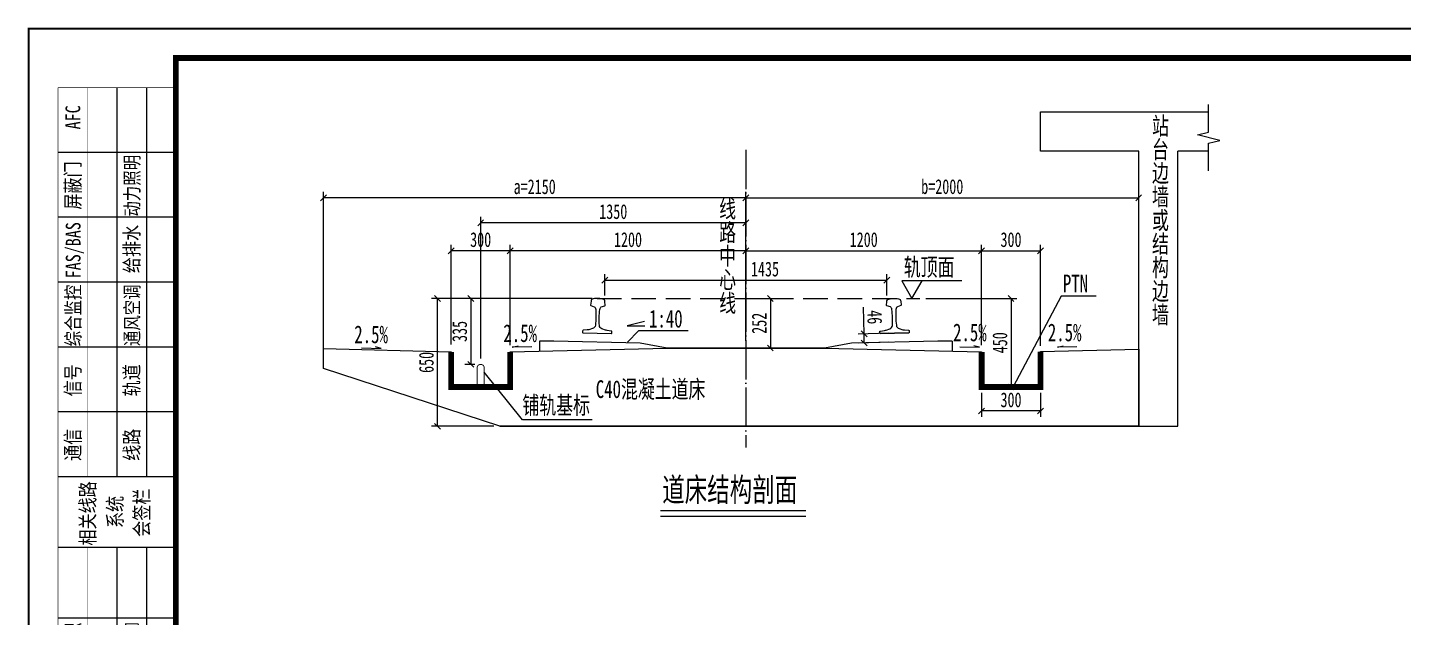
# Model space of a CAD drawing. Header units: millimetres. Extents: x 21769 to 40680, y -6403 to 2518.
# Drawn here: x 21769 to 28775, y -483 to 2518 of the extents above; entities that cross this region are included whole.
import ezdxf
from ezdxf.enums import TextEntityAlignment as Align

# ---------------------------------------------------------------- set-up
doc = ezdxf.new("R2010")
doc.units = ezdxf.units.MM
doc.linetypes.add('DASH', pattern=[0.35, 0.25, -0.1])
doc.linetypes.add('DOTE', pattern=[2.42, 2, -0.2, 0.02, -0.2])
doc.layers.get('Defpoints').update_dxf_attribs({"color": 250})
doc.layers.add('00结构0.18mm淡显直线', color=8, linetype='Continuous', lineweight=0)
for name, color, linetype in [('DOT', 6, 'DOTE'), ('GesoftDrawFrameCountersignBlockLayer', 7, 'Continuous'), ('GesoftDrawFrameCountersignLayer', 7, 'Continuous'), ('GesoftDrawFrameFrameBlockLayer', 7, 'Continuous'), ('GesoftDrawFrameInLineLayer', 85, 'Continuous'), ('GesoftDrawFrameOutLineLayer', 180, 'Continuous'), ('GesoftDrawFrameTitleLayer', 7, 'Continuous'), ('标注', 3, 'Continuous'), ('粗实线', 4, 'Continuous')]:
    doc.layers.add(name, color=color, linetype=linetype)
doc.styles.add('宋体', font='SimSun.ttf', dxfattribs={"width": 0.7})
doc.styles.add('宋体样式', font='SimSun.ttf', dxfattribs={"width": 0.8})
doc.styles.add('宋体样式宽度0.8', font='SimSun.ttf', dxfattribs={"width": 0.8})
doc.styles.add('条形码', font='BC_C39.FBC', dxfattribs={"height": 11})
doc.dimstyles.new('1比30', dxfattribs={"dimscale": 30, "dimtxt": 2.5, "dimasz": 1, "dimexe": 1, "dimexo": 1, "dimtad": 3, "dimdec": 0, "dimzin": 0, "dimdsep": 46, "dimtxsty": '宋体', "dimblk": 'OBLIQUE', "dimcen": 0.09, "dimadec": 0, "dimazin": 0, "dimtfac": 1, "dimtdec": 0, "dimtix": 1, "dimtofl": 0, "dimtmove": 0, "dimatfit": 3, "dimfxl": 0, "dimtolj": 1, "dimtzin": 0, "dimarcsym": 0})

# ---------------------------------------------------------------- blocks, each defined once
blk = doc.blocks.new('杭州4号线二期会签定义_2e1cf7a908f61d0b50dc33cccab90907')
at = {"layer": 'GesoftDrawFrameCountersignLayer', "color": 7}
for p, q in [((0, 271), (-20, 271)), ((0, 260), (-20, 260)), ((0, 249), (-20, 249)), ((0, 238), (-20, 238)), ((0, 227), (-20, 227)), ((0, 216), (-20, 216)), ((0, 204), (-20, 204)), ((0, 192), (-20, 192)), ((0, 180), (-20, 180)), ((0, 168), (-20, 168)), ((0, 156), (-20, 156)), ((0, 144), (-20, 144)), ((0, 132), (-20, 132)), ((0, 120), (-20, 120)), ((0, 108), (-20, 108)), ((0, 96), (-20, 96)), ((0, 84), (-20, 84)), ((0, 72), (-20, 72)), ((0, 60), (-20, 60)), ((0, 48), (-20, 48)), ((0, 36), (-20, 36)), ((0, 24), (-20, 24)), ((0, 12), (-20, 12)), ((0, 0), (-20, 0))]:
    blk.add_line(p, q, dxfattribs=at)
for points in [[(0, 285), (0, 0)], [(-10, 282), (-10, 216)], [(-5, 282), (-5, 216)], [(-10, 204), (-10, 0)], [(-5, 204), (-5, 0)]]:
    blk.add_lwpolyline(points, dxfattribs=at)
at = {"layer": 'GesoftDrawFrameCountersignLayer', "color": 7, "const_width": 0.1}
for points in [[(0, 282), (-20, 282)], [(-20, 282), (-20, 0)], [(-15, 282), (-15, 216)], [(-15, 204), (-15, 0)]]:
    blk.add_lwpolyline(points, dxfattribs=at)
at = {"layer": 'GesoftDrawFrameCountersignLayer', "color": 7, "style": '宋体样式宽度0.8', "width": 0.8}
for s, height, p in [('AFC', 2.5, (-16.23, 274.9)), ('屏蔽门', 2.5, (-16.23, 261.3)), ('动力照明', 2.4, (-6.23, 260.11)), ('FAS/BAS', 2.5, (-16.18, 249.65)), ('给排水', 2.5, (-6.23, 250.53)), ('综合监控', 2.4, (-16.23, 238.11)), ('通风空调', 2.4, (-6.23, 238.15)), ('信号', 2.5, (-16.23, 229.63)), ('轨道', 2.5, (-6.23, 229.63)), ('通信', 2.5, (-16.23, 218.69)), ('线路', 2.5, (-6.23, 218.69)), ('相关线路', 2.5, (-13.71, 204.33)), ('系统', 2.5, (-9.05, 207.31)), ('会签栏', 2.5, (-4.54, 205.81)), ('导向标识', 2.5, (-16.23, 180.42)), ('大里程区间', 2, (-6.48, 180.42)), ('小里程区间', 2, (-6.48, 168.42)), ('装修', 2.5, (-16.23, 171.23)), ('电力监控', 2.5, (-16.23, 156.42)), ('民用通信', 2.5, (-6.23, 156.42)), ('杂散电流', 2.5, (-16.23, 144.42)), ('轨旁', 2.5, (-6.23, 147.23)), ('管线综合', 2.5, (-6.23, 132.42)), ('接触网', 2.5, (-16.23, 133.8)), ('供电系统', 2.5, (-16.23, 120.42)), ('人防', 2.5, (-6.23, 123.23)), ('电扶梯', 2.5, (-6.23, 109.8)), ('轨道', 2.5, (-16.23, 111.23)), ('屏蔽门', 2.5, (-6.23, 97.8)), ('限界', 2.5, (-16.23, 99.23)), ('线路', 2.5, (-16.23, 87.23)), ('AFC', 2.5, (-6.23, 87.9)), ('气灭', 2.5, (-16.23, 75.23)), ('门禁', 2.5, (-6.23, 75.23)), ('动照', 2.5, (-16.23, 63.23)), ('BAS', 2.5, (-6.23, 63.9)), ('给排水', 2.5, (-16.23, 49.8)), ('FAS', 2.5, (-6.23, 51.9)), ('通风空调', 2.5, (-16.23, 36.42)), ('综合监控', 2.5, (-6.23, 36.42)), ('结构', 2.5, (-16.23, 27.23)), ('信号', 2.5, (-6.23, 27.23)), ('建筑', 2.5, (-16.23, 15.23)), ('通信', 2.5, (-6.23, 15.23)), ('会签专业   ', 2.5, (-16.23, 0.39)), ('会签专业   ', 2.5, (-5.73, 0.39)), ('签名', 2.5, (-10.85, 3.22)), ('签名', 2.5, (-1.35, 3.22))]:
    blk.add_text(s, height=height, rotation=90, dxfattribs=at).set_placement(p)
blk = doc.blocks.new('0.5_a62b9566ca06c089707f3cd6e7db1683')
at = {"layer": 'GesoftDrawFrameInLineLayer', "color": 0, "const_width": 1}
blk.add_lwpolyline([(0, 0), (0, 287), (-600, 287), (-600, 0), (0, 0)], dxfattribs=at)
at = {"layer": 'GesoftDrawFrameOutLineLayer', "color": 0, "const_width": 0.35}
blk.add_lwpolyline([(5, -5), (5, 292), (-625, 292), (-625, -5), (5, -5)], dxfattribs=at)
blk = doc.blocks.new('GESOFT00000000NEW_049a35bf7f0736cc4250df00ece10f93_a62b9566ca06c089707f3cd6e7db1683_2e1cf7a908f61d0b50dc33cccab90907')
at = {"layer": 'GesoftDrawFrameCountersignBlockLayer'}
blk.add_blockref('杭州4号线二期会签定义_2e1cf7a908f61d0b50dc33cccab90907', (-600, 0), dxfattribs=at)
at = {"layer": 'GesoftDrawFrameFrameBlockLayer'}
blk.add_blockref('0.5_a62b9566ca06c089707f3cd6e7db1683', (0, 0), dxfattribs=at)
at = {"layer": 'GesoftDrawFrameTitleLayer', "color": 7, "style": '条形码', "width": 2}
blk.add_attdef('BARCODE', (-2.8, 60.5), '', height=6, rotation=90, dxfattribs=at)
at = {"layer": 'GesoftDrawFrameTitleLayer', "style": '宋体样式'}
for tag, height, width, p in [('GCMC0', 3.6, 0.8, (-40, 43.4)), ('SHEJI', 2.5, 0.8, (-154, 35.2)), ('SHEJI2', 2.5, 0.8, (-137.76, 35.27)), ('SJJD', 2.5, 0.8, (-14, 34.4)), ('JIAOHE', 2.5, 0.8, (-154, 28.8)), ('JIAOHE2', 2.5, 0.8, (-137.61, 28.83)), ('VERSION0', 2.5, 0.8, (-14, 26.4)), ('ZTSD', 2.5, 0.8, (-190, 24)), ('ZYFZR1', 2.5, 0.8, (-154, 22.4)), ('ZYFZR2', 2.5, 0.8, (-137.76, 22.24)), ('CEMING', 4, 0.7, (-84, 22.59)), ('BILI', 2.5, 0.8, (-14, 18.4)), ('XMFZR1', 2.5, 0.8, (-154, 16)), ('XMFZR2', 2.5, 0.8, (-137.98, 16.22)), ('DOCNAME0', 3.5, 0.9, (-84, 13.27)), ('RIQI', 2.5, 0.8, (-14, 10.4)), ('SENHE', 2.5, 0.8, (-154, 9.6)), ('SENHE2', 2.5, 0.8, (-137.41, 9.52)), ('DOCNAME2', 3.5, 0.9, (-84, 9.42)), ('XTSD', 2.5, 0.8, (-190, 4.8)), ('SENDING2', 2.5, 0.8, (-137.41, 3.81)), ('PAGENUMBER', 2.5, 0.8, (-31.78, 3.83)), ('PAGECOUNT', 2.5, 0.8, (-10.8, 3.83)), ('SENDING', 2.5, 0.8, (-154, 3.2)), ('TUHAO', 2.5, 0.8, (-91.5, 3.2)), ('PROJECTNO', 2.5, 0.8, (-47.5, 3.2))]:
    blk.add_attdef(tag, text='', height=height, dxfattribs=dict(at, width=width)).set_placement(p, align=Align.MIDDLE_CENTER)
blk.add_attdef('PIANMING', text='', height=4, dxfattribs=at).set_placement((-84, 31.09), align=Align.MIDDLE_CENTER)
blk = doc.blocks.new('_Oblique')
at = {"color": 0, "linetype": 'ByBlock', "lineweight": -2}
blk.add_line((-0.5, -0.5), (0.5, 0.5), dxfattribs=at)
blk = doc.blocks.new('*D9')
at = {"layer": 'Defpoints', "color": 0, "transparency": 16777216}
for p in [(26626.5, 1382.2), (25426.5, 893.4), (26626.5, 871.4)]:
    blk.add_point(p, dxfattribs=at)
at = {"layer": '标注', "color": 0, "lineweight": -2, "transparency": 16777216}
for p, q in [((25426.5, 923.4), (25426.5, 1412.2)), ((26626.5, 901.4), (26626.5, 1412.2)), ((25426.5, 1382.2), (26626.5, 1382.2))]:
    blk.add_line(p, q, dxfattribs=at)
at = {"layer": '标注', "color": 0, "lineweight": -2, "transparency": 16777216, "xscale": 30, "yscale": 30, "zscale": 30, "rotation": 180}
blk.add_blockref('_Oblique', (25426.5, 1382.2), dxfattribs=at)
at = {"layer": '标注', "color": 0, "lineweight": -2, "transparency": 16777216, "xscale": 30, "yscale": 30, "zscale": 30}
blk.add_blockref('_Oblique', (26626.5, 1382.2), dxfattribs=at)
at = {"layer": '标注', "color": 0, "transparency": 16777216, "insert": (26026.5, 1438.5), "char_height": 75, "attachment_point": 5, "style": '宋体'}
blk.add_mtext('\\A1;1200', dxfattribs=at)
blk = doc.blocks.new('*D12')
at = {"layer": 'Defpoints', "color": 0, "transparency": 16777216}
for p in [(26144, 1232.5), (24708.9, 1124.2), (26144, 1124.2)]:
    blk.add_point(p, dxfattribs=at)
at = {"layer": '标注', "color": 0, "lineweight": -2, "transparency": 16777216}
for p, q in [((24708.9, 1154.2), (24708.9, 1262.5)), ((26144, 1154.2), (26144, 1262.5)), ((24708.9, 1232.5), (26144, 1232.5))]:
    blk.add_line(p, q, dxfattribs=at)
at = {"layer": '标注', "color": 0, "lineweight": -2, "transparency": 16777216, "xscale": 30, "yscale": 30, "zscale": 30, "rotation": 180}
blk.add_blockref('_Oblique', (24708.9, 1232.5), dxfattribs=at)
at = {"layer": '标注', "color": 0, "lineweight": -2, "transparency": 16777216, "xscale": 30, "yscale": 30, "zscale": 30}
blk.add_blockref('_Oblique', (26144, 1232.5), dxfattribs=at)
at = {"layer": '标注', "color": 0, "transparency": 16777216, "insert": (25523.9, 1288.8), "char_height": 75, "attachment_point": 5, "style": '宋体'}
blk.add_mtext('\\A1;1435', dxfattribs=at)
blk = doc.blocks.new('*D13')
at = {"layer": 'Defpoints', "color": 0, "transparency": 16777216}
for p in [(26029.3, 913.5), (26183.4, 963.3), (26184.6, 917.4)]:
    blk.add_point(p, dxfattribs=at)
at = {"layer": '标注', "color": 0, "lineweight": -2, "transparency": 16777216}
for p, q in [((26028.1, 959.5), (26024.7, 1096)), ((26153.4, 962.6), (25998.1, 958.7)), ((26154.6, 916.6), (25999.3, 912.7)), ((26029.3, 913.5), (26028.1, 959.5))]:
    blk.add_line(p, q, dxfattribs=at)
at = {"layer": '标注', "color": 0, "lineweight": -2, "transparency": 16777216, "xscale": 30, "yscale": 30, "zscale": 30}
for p, rotation in [((26028.1, 959.5), 91.43209618416388), ((26029.3, 913.5), 271.4320961841639)]:
    blk.add_blockref('_Oblique', p, dxfattribs=dict(at, rotation=rotation))
at = {"layer": '标注', "color": 0, "transparency": 16777216, "insert": (26082.3, 1044.4), "char_height": 75, "attachment_point": 5, "rotation": 271.4321, "style": '宋体'}
blk.add_mtext('\\A1;46', dxfattribs=at)
blk = doc.blocks.new('*D14')
at = {"layer": 'Defpoints', "color": 0, "transparency": 16777216}
for p in [(26312.1, 1139.3), (26626.5, 689.3), (26776.5, 689.3)]:
    blk.add_point(p, dxfattribs=at)
at = {"layer": '标注', "color": 0, "lineweight": -2, "transparency": 16777216}
for p, q in [((26342.1, 1139.3), (26806.5, 1139.3)), ((26776.5, 1139.3), (26776.5, 689.3)), ((26656.5, 689.3), (26806.5, 689.3))]:
    blk.add_line(p, q, dxfattribs=at)
at = {"layer": '标注', "color": 0, "lineweight": -2, "transparency": 16777216, "xscale": 30, "yscale": 30, "zscale": 30}
for p, rotation in [((26776.5, 1139.3), 90), ((26776.5, 689.3), 270)]:
    blk.add_blockref('_Oblique', p, dxfattribs=dict(at, rotation=rotation))
at = {"layer": '标注', "color": 0, "transparency": 16777216, "insert": (26720.2, 914.3), "char_height": 75, "attachment_point": 5, "rotation": 90, "style": '宋体'}
blk.add_mtext('\\A1;450', dxfattribs=at)
blk = doc.blocks.new('*D10')
at = {"layer": 'Defpoints', "color": 0, "transparency": 16777216}
for p in [(26626.5, 689.3), (26926.5, 689.3), (26626.5, 567.2)]:
    blk.add_point(p, dxfattribs=at)
at = {"layer": '标注', "color": 0, "lineweight": -2, "transparency": 16777216}
for p, q in [((26626.5, 659.3), (26626.5, 537.2)), ((26926.5, 659.3), (26926.5, 537.2)), ((26926.5, 567.2), (26626.5, 567.2))]:
    blk.add_line(p, q, dxfattribs=at)
at = {"layer": '标注', "color": 0, "lineweight": -2, "transparency": 16777216, "xscale": 30, "yscale": 30, "zscale": 30, "rotation": 180}
blk.add_blockref('_Oblique', (26626.5, 567.2), dxfattribs=at)
at = {"layer": '标注', "color": 0, "lineweight": -2, "transparency": 16777216, "xscale": 30, "yscale": 30, "zscale": 30}
blk.add_blockref('_Oblique', (26926.5, 567.2), dxfattribs=at)
at = {"layer": '标注', "color": 0, "transparency": 16777216, "insert": (26776.5, 623.5), "char_height": 75, "attachment_point": 5, "style": '宋体'}
blk.add_mtext('\\A1;300', dxfattribs=at)
blk = doc.blocks.new('*D15')
at = {"layer": 'Defpoints', "color": 0, "transparency": 16777216}
for p in [(24673.9, 1139.3), (24025.9, 804.3), (24076.5, 804.3)]:
    blk.add_point(p, dxfattribs=at)
at = {"layer": '标注', "color": 0, "lineweight": -2, "transparency": 16777216}
for p, q in [((24643.9, 1139.3), (23995.9, 1139.3)), ((24025.9, 1139.3), (24025.9, 804.3)), ((24046.5, 804.3), (23995.9, 804.3))]:
    blk.add_line(p, q, dxfattribs=at)
at = {"layer": '标注', "color": 0, "lineweight": -2, "transparency": 16777216, "xscale": 30, "yscale": 30, "zscale": 30}
for p, rotation in [((24025.9, 1139.3), 90), ((24025.9, 804.3), 270)]:
    blk.add_blockref('_Oblique', p, dxfattribs=dict(at, rotation=rotation))
at = {"layer": '标注', "color": 0, "transparency": 16777216, "insert": (23969.7, 971.8), "char_height": 75, "attachment_point": 5, "rotation": 90, "style": '宋体'}
blk.add_mtext('\\A1;335', dxfattribs=at)
blk = doc.blocks.new('*D16')
at = {"layer": 'Defpoints', "color": 0, "transparency": 16777216}
for p in [(24076.5, 1524.8), (25426.5, 893.4), (24076.5, 804.3)]:
    blk.add_point(p, dxfattribs=at)
at = {"layer": '标注', "color": 0, "lineweight": -2, "transparency": 16777216}
for p, q in [((24076.5, 834.3), (24076.5, 1554.8)), ((25426.5, 923.4), (25426.5, 1554.8)), ((25426.5, 1524.8), (24076.5, 1524.8))]:
    blk.add_line(p, q, dxfattribs=at)
at = {"layer": '标注', "color": 0, "lineweight": -2, "transparency": 16777216, "xscale": 30, "yscale": 30, "zscale": 30, "rotation": 180}
blk.add_blockref('_Oblique', (24076.5, 1524.8), dxfattribs=at)
at = {"layer": '标注', "color": 0, "lineweight": -2, "transparency": 16777216, "xscale": 30, "yscale": 30, "zscale": 30}
blk.add_blockref('_Oblique', (25426.5, 1524.8), dxfattribs=at)
at = {"layer": '标注', "color": 0, "transparency": 16777216, "insert": (24751.5, 1581), "char_height": 75, "attachment_point": 5, "style": '宋体'}
blk.add_mtext('\\A1;1350', dxfattribs=at)
blk = doc.blocks.new('*D11')
at = {"layer": 'Defpoints', "color": 0, "transparency": 16777216}
for p in [(25426.5, 1139.3), (25426.5, 887.4), (25551.2, 887.4)]:
    blk.add_point(p, dxfattribs=at)
at = {"layer": '标注', "color": 0, "lineweight": -2, "transparency": 16777216}
for p, q in [((25456.5, 1139.3), (25581.2, 1139.3)), ((25551.2, 1139.3), (25551.2, 887.4)), ((25456.5, 887.4), (25581.2, 887.4))]:
    blk.add_line(p, q, dxfattribs=at)
at = {"layer": '标注', "color": 0, "lineweight": -2, "transparency": 16777216, "xscale": 30, "yscale": 30, "zscale": 30}
for p, rotation in [((25551.2, 1139.3), 90), ((25551.2, 887.4), 270)]:
    blk.add_blockref('_Oblique', p, dxfattribs=dict(at, rotation=rotation))
at = {"layer": '标注', "color": 0, "transparency": 16777216, "insert": (25494.9, 1013.3), "char_height": 75, "attachment_point": 5, "rotation": 90, "style": '宋体'}
blk.add_mtext('\\A1;252', dxfattribs=at)
blk = doc.blocks.new('*D17')
at = {"color": 0, "lineweight": -2, "transparency": 16777216}
for p, q in [((23276.5, 939.5), (23276.5, 1681.5)), ((25426.5, 1343.7), (25426.5, 1681.5)), ((25426.5, 1651.5), (23276.5, 1651.5))]:
    blk.add_line(p, q, dxfattribs=at)
at = {"layer": 'Defpoints', "color": 0, "transparency": 16777216}
for p in [(23276.5, 1651.5), (25426.5, 1313.7, 1537.6), (23276.5, 909.5, 1537.6)]:
    blk.add_point(p, dxfattribs=at)
at = {"color": 0, "lineweight": -2, "transparency": 16777216, "xscale": 30, "yscale": 30, "zscale": 30, "rotation": 180}
blk.add_blockref('_Oblique', (23276.5, 1651.5), dxfattribs=at)
at = {"color": 0, "lineweight": -2, "transparency": 16777216, "xscale": 30, "yscale": 30, "zscale": 30}
blk.add_blockref('_Oblique', (25426.5, 1651.5), dxfattribs=at)
at = {"color": 0, "transparency": 16777216, "insert": (24351.5, 1707.7), "char_height": 75, "attachment_point": 5, "style": '宋体'}
blk.add_mtext('\\A1;a=2150', dxfattribs=at)
blk = doc.blocks.new('*D18')
at = {"color": 0, "lineweight": -2, "transparency": 16777216}
for p, q in [((26626.5, 1079), (26626.5, 1412.2)), ((26926.5, 899.4), (26926.5, 1412.2)), ((26626.5, 1382.2), (26926.5, 1382.2))]:
    blk.add_line(p, q, dxfattribs=at)
at = {"layer": 'Defpoints', "color": 0, "transparency": 16777216}
for p in [(26926.5, 1382.2), (26626.5, 1049), (26926.5, 869.4)]:
    blk.add_point(p, dxfattribs=at)
at = {"color": 0, "lineweight": -2, "transparency": 16777216, "xscale": 30, "yscale": 30, "zscale": 30, "rotation": 180}
blk.add_blockref('_Oblique', (26626.5, 1382.2), dxfattribs=at)
at = {"color": 0, "lineweight": -2, "transparency": 16777216, "xscale": 30, "yscale": 30, "zscale": 30}
blk.add_blockref('_Oblique', (26926.5, 1382.2), dxfattribs=at)
at = {"color": 0, "transparency": 16777216, "insert": (26776.5, 1438.5), "char_height": 75, "attachment_point": 5, "style": '宋体'}
blk.add_mtext('\\A1;300', dxfattribs=at)
blk = doc.blocks.new('*D19')
at = {"layer": 'Defpoints', "color": 0, "transparency": 16777216}
for p in [(24226.5, 1382.2), (24226.5, 871.4), (25426.5, 893.4)]:
    blk.add_point(p, dxfattribs=at)
at = {"layer": '标注', "color": 0, "lineweight": -2, "transparency": 16777216}
for p, q in [((24226.5, 901.4), (24226.5, 1412.2)), ((25426.5, 923.4), (25426.5, 1412.2)), ((25426.5, 1382.2), (24226.5, 1382.2))]:
    blk.add_line(p, q, dxfattribs=at)
at = {"layer": '标注', "color": 0, "lineweight": -2, "transparency": 16777216, "xscale": 30, "yscale": 30, "zscale": 30, "rotation": 180}
blk.add_blockref('_Oblique', (24226.5, 1382.2), dxfattribs=at)
at = {"layer": '标注', "color": 0, "lineweight": -2, "transparency": 16777216, "xscale": 30, "yscale": 30, "zscale": 30}
blk.add_blockref('_Oblique', (25426.5, 1382.2), dxfattribs=at)
at = {"layer": '标注', "color": 0, "transparency": 16777216, "insert": (24826.5, 1438.5), "char_height": 75, "attachment_point": 5, "style": '宋体'}
blk.add_mtext('\\A1;1200', dxfattribs=at)
blk = doc.blocks.new('*D20')
at = {"color": 0, "lineweight": -2, "transparency": 16777216}
for p, q in [((23926.5, 905.4), (23926.5, 1412.2)), ((24226.5, 1079), (24226.5, 1412.2)), ((24226.5, 1382.2), (23926.5, 1382.2))]:
    blk.add_line(p, q, dxfattribs=at)
at = {"layer": 'Defpoints', "color": 0, "transparency": 16777216}
for p in [(23926.5, 1382.2), (24226.5, 1049), (23926.5, 875.4)]:
    blk.add_point(p, dxfattribs=at)
at = {"color": 0, "lineweight": -2, "transparency": 16777216, "xscale": 30, "yscale": 30, "zscale": 30, "rotation": 180}
blk.add_blockref('_Oblique', (23926.5, 1382.2), dxfattribs=at)
at = {"color": 0, "lineweight": -2, "transparency": 16777216, "xscale": 30, "yscale": 30, "zscale": 30}
blk.add_blockref('_Oblique', (24226.5, 1382.2), dxfattribs=at)
at = {"color": 0, "transparency": 16777216, "insert": (24076.5, 1438.5), "char_height": 75, "attachment_point": 5, "style": '宋体'}
blk.add_mtext('\\A1;300', dxfattribs=at)
blk = doc.blocks.new('*D21')
at = {"color": 0, "lineweight": -2, "transparency": 16777216}
for p, q in [((25426.5, 1343.7), (25426.5, 1681.5)), ((27426.5, 988.3), (27426.5, 1681.5)), ((25426.5, 1651.5), (27426.5, 1651.5))]:
    blk.add_line(p, q, dxfattribs=at)
at = {"layer": 'Defpoints', "color": 0, "transparency": 16777216}
for p in [(27426.5, 1651.5), (25426.5, 1313.7, 1537.6), (27426.5, 958.3, 1537.6)]:
    blk.add_point(p, dxfattribs=at)
at = {"color": 0, "lineweight": -2, "transparency": 16777216, "xscale": 30, "yscale": 30, "zscale": 30, "rotation": 180}
blk.add_blockref('_Oblique', (25426.5, 1651.5), dxfattribs=at)
at = {"color": 0, "lineweight": -2, "transparency": 16777216, "xscale": 30, "yscale": 30, "zscale": 30}
blk.add_blockref('_Oblique', (27426.5, 1651.5), dxfattribs=at)
at = {"color": 0, "transparency": 16777216, "insert": (26426.5, 1708), "char_height": 75, "attachment_point": 5, "style": '宋体'}
blk.add_mtext('\\A1;b=2000', dxfattribs=at)
blk = doc.blocks.new('*D58')
at = {"color": 0, "lineweight": -2, "transparency": 16777216}
for p, q in [((24289.9, 1139.3), (23826.3, 1139.3)), ((23856.3, 489.3), (23856.3, 1139.3)), ((24144.3, 489.3), (23826.3, 489.3))]:
    blk.add_line(p, q, dxfattribs=at)
at = {"layer": 'Defpoints', "color": 0, "transparency": 16777216}
for p in [(23856.3, 1139.3), (24319.9, 1139.3), (24174.3, 489.3)]:
    blk.add_point(p, dxfattribs=at)
at = {"color": 0, "lineweight": -2, "transparency": 16777216, "xscale": 30, "yscale": 30, "zscale": 30}
for p, rotation in [((23856.3, 1139.3), 90), ((23856.3, 489.3), 270)]:
    blk.add_blockref('_Oblique', p, dxfattribs=dict(at, rotation=rotation))
at = {"color": 0, "transparency": 16777216, "insert": (23800.1, 814.3), "char_height": 75, "attachment_point": 5, "rotation": 90, "style": '宋体'}
blk.add_mtext('\\A1;650', dxfattribs=at)

msp = doc.modelspace()

# ---------------------------------------------------------------- linework, layer by layer
at = {"color": 3}
for p, q in [((23276.46, 788.59), (23276.46, 1221.43)), ((24174.27, 489.32), (27626.46, 489.32))]:
    msp.add_line(p, q, dxfattribs=at)
at = {"linetype": 'DASH', "ltscale": 500}
msp.add_line((24668.89, 1139.35), (26312.12, 1139.28), dxfattribs=at)
for p, q in [((24376.46, 922.86), (24376.46, 871.11)), ((26110.46, 961.51), (26256.41, 965.16)), ((26476.46, 922.86), (26476.46, 871.11))]:
    msp.add_line(p, q)
at = {"ltscale": 0.8}
for points in [[(24619.72, 979.35), (24598.39, 977.52, 0.3821619), (24594.73, 973.63), (24594.57, 967.21, 0.4142136), (24596.52, 965.16), (24742.47, 961.51, 0.4142136), (24744.52, 963.46), (24744.68, 969.88, 0.3821619), (24741.23, 973.94), (24720.01, 976.84, -0.0526809), (24711.85, 978.85), (24693.85, 985.34, -0.2959714), (24680.68, 1002.67, -0.0505666), (24682.9, 1083.34, -0.0993426), (24686.03, 1092.67, -0.1861468), (24690.55, 1096.23), (24708.31, 1101.63, 0.3409339), (24709.72, 1103.62), (24708.93, 1124.2, 0.334739), (24699.18, 1136.45, 0.0484879), (24683.89, 1138.83, 0.0083356), (24673.9, 1139.28, 0.0083356), (24663.89, 1139.33, 0.0484879), (24648.5, 1137.72, 0.334739), (24638.15, 1125.97), (24636.33, 1105.45, 0.3409339), (24637.64, 1103.39), (24655.04, 1097.14, -0.1885271), (24659.44, 1093.33, -0.0993426), (24662.11, 1083.86, -0.0505666), (24660.29, 1003.18, -0.2959714), (24646.27, 986.53), (24627.12, 980.84, -0.050385), (24619.22, 979.34)], [(26233.21, 979.35), (26254.54, 977.52, -0.3821619), (26258.2, 973.63), (26258.36, 967.21, -0.4142136), (26256.41, 965.16), (26110.46, 961.51, -0.4142136), (26108.41, 963.46), (26108.25, 969.88, -0.3821619), (26111.7, 973.94), (26132.92, 976.84, 0.0526809), (26141.08, 978.85), (26159.08, 985.34, 0.2959714), (26172.25, 1002.67, 0.0505666), (26170.03, 1083.34, 0.0993426), (26166.9, 1092.67, 0.1861468), (26162.37, 1096.23), (26144.62, 1101.63, -0.3409339), (26143.21, 1103.62), (26144, 1124.2, -0.334739), (26153.75, 1136.45, -0.0484879), (26169.04, 1138.83, -0.0083356), (26179.03, 1139.28, -0.0083356), (26189.04, 1139.33, -0.0484879), (26204.43, 1137.72, -0.334739), (26214.78, 1125.97), (26216.6, 1105.45, -0.3409339), (26215.28, 1103.39), (26197.89, 1097.14, 0.1885271), (26193.49, 1093.33, 0.0993426), (26190.82, 1083.86, 0.0505666), (26192.64, 1003.18, 0.2959714), (26206.66, 986.53), (26225.81, 980.84, 0.050385), (26233.71, 979.34)]]:
    msp.add_lwpolyline(points, format="xyb", dxfattribs=at)
msp.add_lwpolyline([(26476.46, 922.86), (26404.46, 922.86), (25964.46, 911.86), (25826.46, 887.36), (25426.46, 887.36), (25026.46, 887.36), (24888.46, 911.86), (24448.46, 922.86), (24376.46, 922.86)])
at = {"const_width": 30}
for points in [[(23926.46, 867.36), (23926.46, 689.37), (24226.46, 689.37), (24226.46, 867.36)], [(26626.73, 867.36), (26626.46, 689.28), (26926.46, 689.28), (26926.46, 869.36)]]:
    msp.add_lwpolyline(points, dxfattribs=at)
at = {"const_width": 5}
msp.add_lwpolyline([(24058.46, 689.28), (24058.46, 788.52, -0.8760158), (24094.46, 788.52), (24094.46, 689.28)], format="xyb", dxfattribs=at)
at = {"layer": '00结构0.18mm淡显直线'}
msp.add_line((27626.46, 489.32), (27626.46, 1889.32), dxfattribs=at)
for points in [[(27426.46, 489.32), (27426.46, 1889.32), (26926.46, 1889.32), (26926.46, 2089.32), (27782.63, 2089.32)], [(27782.63, 1889.32), (27626.46, 1889.32)]]:
    msp.add_lwpolyline(points, dxfattribs=at)
at = {"layer": 'DOT', "ltscale": 100}
msp.add_line((25426.46, 1896.2), (25426.46, 381.23), dxfattribs=at)
at = {"layer": '标注'}
for p, q in [((27031.28, 1152.06), (26787.97, 689.28)), ((27209.28, 1152.06), (27031.28, 1152.06)), ((24909.69, 1023.24), (24822.29, 999.83)), ((24822.29, 999.83), (24912.12, 999.83)), ((24880.64, 975.75), (24824.35, 917.45)), ((25133.07, 975.75), (24880.64, 975.75)), ((24289.32, 521.38), (24094.46, 763.9)), ((24644.14, 521.38), (24289.32, 521.38)), ((24991.71, 31.42), (25731.56, 31.42))]:
    msp.add_line(p, q, dxfattribs=at)
at = {"layer": '标注', "color": 4}
msp.add_line((24991.71, 61.42), (25731.56, 61.42), dxfattribs=at)
at = {"layer": '标注', "color": 3}
msp.add_lwpolyline([(27782.63, 1788.98), (27782.63, 1929.6), (27838.88, 1943.66), (27726.38, 1971.78), (27782.63, 1985.84), (27782.63, 2126.46)], dxfattribs=at)
at = {"layer": '标注'}
for points in [[(26525.66, 1229.26), (26220.01, 1229.26), (26271.96, 1139.29), (26323.9, 1229.26)], [(23469.96, 887.63), (23569.96, 885.13), (23540.9, 892.91)], [(24337.45, 893.61), (24237.45, 891.11), (24266.51, 898.9)], [(26515.48, 893.54), (26615.48, 891.04), (26586.42, 898.83)], [(27112.37, 893.54), (27012.37, 891.04), (27041.43, 898.83)]]:
    msp.add_lwpolyline(points, dxfattribs=at)
at = {"layer": '粗实线'}
msp.add_lwpolyline([(24174.27, 489.34), (23276.46, 782.6), (23276.46, 884.85), (23926.47, 867.36), (23926.47, 689.3), (24226.46, 689.3), (24226.46, 867.36), (25026.46, 887.36), (25826.46, 887.36), (26626.46, 867.36), (26626.46, 689.28), (26926.46, 689.28), (26926.46, 869.36), (27426.46, 881.86), (27426.46, 489.3)], close=True, dxfattribs=at)

# ---------------------------------------------------------------- block references
at = {"xscale": 30, "yscale": 30, "zscale": 30}
msp.add_blockref('GESOFT00000000NEW_049a35bf7f0736cc4250df00ece10f93_a62b9566ca06c089707f3cd6e7db1683_2e1cf7a908f61d0b50dc33cccab90907', (40524.71, -6247.41), dxfattribs=at)

# ---------------------------------------------------------------- texts
at = {"layer": 'DOT', "insert": (25290.81, 1640.95), "char_height": 90, "attachment_point": 1, "line_spacing_factor": 0.8, "style": '宋体'}
msp.add_mtext_dynamic_manual_height_columns('线路中心线', width=136.8398, gutter_width=600, heights=[0], dxfattribs=at)
at = {"layer": '标注', "style": '宋体', "width": 0.7}
for s, height, p in [('轨顶面', 90, (26230.59, 1254.53)), ('PTN', 90, (27040.48, 1171.1)), ('1:40', 90, (24933.16, 991.52)), ('2.5%%%', 90, (23432.94, 912.12)), ('2.5%%%', 90, (24191.8, 918.11)), ('C40混凝土道床', 90, (24662.16, 633.26)), ('铺轨基标', 90, (24289.09, 551.81)), ('道床结构剖面', 120, (25000.65, 107.04))]:
    msp.add_text(s, height=height, dxfattribs=at).set_placement(p)
for rotation, p in [(359.996219, (26481.28, 922.01)), (0.003781, (26963.9, 922))]:
    msp.add_text('2.5%%%', height=90, rotation=rotation, dxfattribs=at).set_placement(p)
at = {"layer": '标注', "color": 3, "insert": (27494.35, 2062.36, -1537.56), "char_height": 90, "attachment_point": 1, "line_spacing_factor": 0.8, "style": '宋体'}
msp.add_mtext_dynamic_manual_height_columns('站台边墙或结构边墙', width=90, gutter_width=600, heights=[0], dxfattribs=at)

# ---------------------------------------------------------------- dimensions: what is measured, and where the dimension line sits
dim = msp.add_linear_dim(base=(23276.46, 1651.5, -1537.56), p1=(25426.46, 1313.74), p2=(23276.46, 909.47), text='a=<>', dimstyle='1比30', override={"dimfxl": 250})
dim.commit()
dim.dimension.update_dxf_attribs({"geometry": '*D17', "text_midpoint": (24351.46, 1707.75, -1537.56)})
dim = msp.add_linear_dim(base=(27426.46, 1651.5, -1537.56), p1=(25426.46, 1313.74), p2=(27426.46, 958.31), angle=180, text='b=<>', dimstyle='1比30', override={"dimfxl": 250})
dim.commit()
dim.dimension.update_dxf_attribs({"geometry": '*D21', "text_midpoint": (26426.46, 1707.96, -1537.56)})
for base, p1, p2, angle, override, picture, middle in [((23926.46, 1382.25), (24226.46, 1049.01), (23926.46, 875.35), 180, {"dimfxl": 250}, '*D20', (24076.46, 1438.5)), ((23856.34, 1139.28), (24174.27, 489.32), (24319.9, 1139.28), 90, {"dimfxl": 500, "dimfxlon": 1}, '*D58', (23800.09, 814.3))]:
    dim = msp.add_linear_dim(base=base, p1=p1, p2=p2, angle=angle, dimstyle='1比30', override=override)
    dim.commit()
    dim.dimension.update_dxf_attribs({"geometry": picture, "text_midpoint": middle})
dim = msp.add_linear_dim(base=(26926.46, 1382.25), p1=(26626.46, 1049.01), p2=(26926.46, 869.36), dimstyle='1比30', override={"dimfxl": 250})
dim.commit()
dim.dimension.update_dxf_attribs({"geometry": '*D18', "text_midpoint": (26776.46, 1438.5)})
at = {"layer": '标注'}
for base, p1, p2, picture, middle in [((24076.46, 1524.76), (25426.46, 893.35), (24076.46, 804.28), '*D16', (24751.46, 1581.01)), ((26626.46, 1382.25), (25426.46, 893.35), (26626.46, 871.35), '*D9', (26026.46, 1438.5)), ((26626.46, 567.21), (26926.46, 689.28), (26626.46, 689.28), '*D10', (26776.46, 623.46))]:
    dim = msp.add_linear_dim(base=base, p1=p1, p2=p2, dimstyle='1比30', dxfattribs=at)
    dim.commit()
    dim.dimension.update_dxf_attribs({"geometry": picture, "text_midpoint": middle})
for base, p1, p2, angle, picture, middle in [((24226.46, 1382.25), (25426.46, 893.35), (24226.46, 871.35), 180, '*D19', (24826.46, 1438.5)), ((24025.9, 804.28), (24673.9, 1139.28), (24076.46, 804.28), 90, '*D15', (23969.65, 971.78)), ((25551.18, 887.36), (25426.46, 1139.32), (25426.46, 887.36), 90, '*D11', (25494.93, 1013.34)), ((26776.46, 689.28), (26312.12, 1139.28), (26626.46, 689.28), 90, '*D14', (26720.21, 914.28))]:
    dim = msp.add_linear_dim(base=base, p1=p1, p2=p2, angle=angle, dimstyle='1比30', dxfattribs=at)
    dim.commit()
    dim.dimension.update_dxf_attribs({"geometry": picture, "text_midpoint": middle})
dim = msp.add_linear_dim(base=(26144, 1232.54), p1=(24708.93, 1124.2), p2=(26144, 1124.2), dimstyle='1比30', dxfattribs=at)
dim.commit()
dim.dimension.update_dxf_attribs({"geometry": '*D12', "text_midpoint": (25523.89, 1232.54), "dimtype": 160})
dim = msp.add_linear_dim(base=(26029.28, 913.48), p1=(26183.43, 963.34), p2=(26184.58, 917.37), angle=271.432096, dimstyle='1比30', dxfattribs=at)
dim.commit()
dim.dimension.update_dxf_attribs({"geometry": '*D13', "text_midpoint": (26026.05, 1042.98), "dimtype": 161})

doc.saveas('drawing.dxf')
